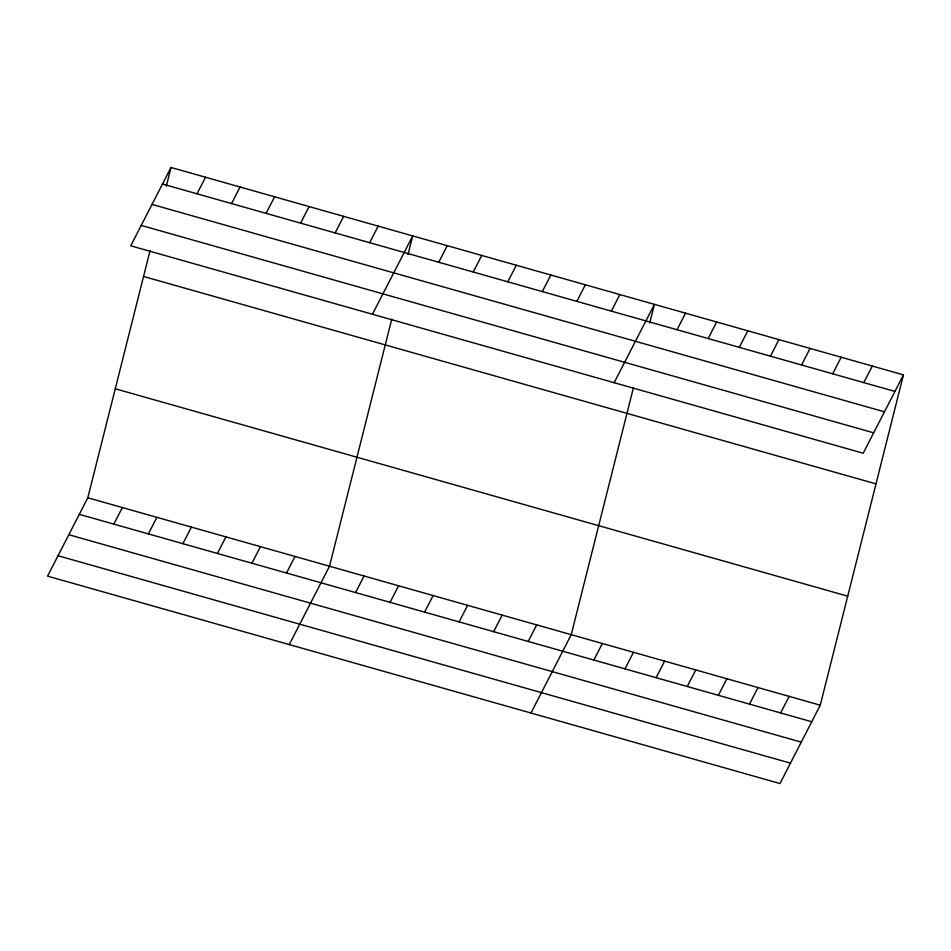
<?xml version="1.0" encoding="UTF-8"?>
<svg xmlns="http://www.w3.org/2000/svg" width="951" height="951" viewBox="0 0 951 951"><rect width="100%" height="100%" fill="white"/><g stroke="black" fill="none" stroke-linecap="round" stroke-linejoin="round"><path stroke-width="1.43" d="M903.45 374.872L863.187 453.223L130.739 245.81L171.002 167.459L903.45 374.872L820.261 705.19L779.998 783.541L47.55 576.128L87.813 497.777L150.056 250.648M166.306 186.111L171.002 167.459M391.764 319.096L329.522 566.225L289.259 644.576M408.015 254.547L412.71 235.907L372.447 314.258M633.473 387.544L571.23 634.674L530.967 713.024M649.723 322.995L654.419 304.356L614.156 382.694M197.023 193.79L205.535 177.243M231.557 203.573L240.056 187.014M266.078 213.345L274.589 196.798M113.835 524.12L122.346 507.561M300.611 223.128L309.123 206.569M148.368 533.891L156.879 517.332M335.144 232.9L343.656 216.352M182.901 543.675L191.401 527.116M369.677 242.683L378.177 226.124M217.422 553.446L225.934 536.887M251.956 563.23L260.467 546.67M438.732 262.238L447.243 245.679M286.489 573.001L294.988 556.454M473.265 272.022L481.765 255.462M507.786 281.793L516.298 265.234M355.543 592.556L364.055 576.009M542.32 291.577L550.831 275.017M390.076 602.34L398.588 585.78M576.853 301.348L585.352 284.801M424.598 612.111L433.109 595.564M611.374 311.132L619.886 294.572M459.131 621.895L467.642 605.335M493.664 631.678L502.176 615.119M677.041 329.724L685.552 313.164M528.197 641.45L536.697 624.89M708.162 338.532L716.674 321.985M739.296 347.353L747.807 330.793M593.852 660.042L602.363 643.482M770.429 356.161L778.928 339.614M624.985 668.862L633.485 652.303M801.55 364.982L810.062 348.423M656.107 677.671L664.618 661.111M832.684 373.802L841.195 357.243M687.24 686.491L695.752 669.932M863.817 382.611L872.317 366.052M718.374 695.3L726.873 678.752M749.495 704.12L758.006 687.561M780.628 712.929L789.14 696.382M162.49 184.019L894.939 391.432M152.017 204.406L884.466 411.819M141.212 225.411L873.66 432.824M143.553 276.468L876.002 483.881M115.261 388.781L847.71 596.182M87.813 497.777L820.261 705.19M79.302 514.336L811.75 721.75M68.829 534.724L801.277 742.137M58.035 555.741L790.483 763.154"/></g></svg>
